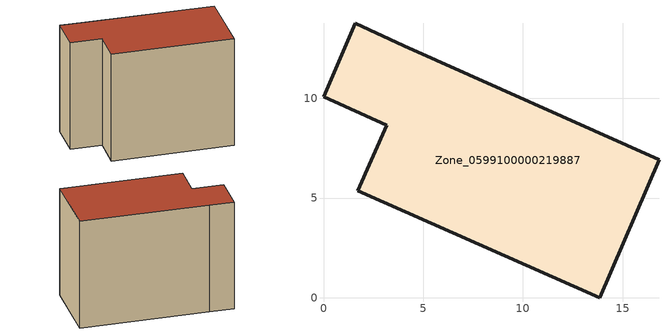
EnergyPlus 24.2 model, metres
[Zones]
Zone_0599100000219887
 floor ground (C_G): 16.83,6.93 13.85,0 1.71,5.37 3.16,8.66 0,10.07 1.58,13.77 4.03,12.65 z0
 wall outside (C_F): 0,10.07 3.16,8.66 1.71,5.37 13.85,0 16.83,6.93 4.03,12.65 1.58,13.77 0,10.07 z0:12.65
 roof outside (C_R): 1.71,5.37 13.85,0 16.83,6.93 4.03,12.65 1.58,13.77 0,10.07 3.16,8.66 z12.65
[BUILDING]
Pand.0599100000219887: North Axis=0; Terrain=City; Loads Convergence Tolerance Value=0.04; Temperature Convergence Tolerance Value=0.4; Solar Distribution=FullExterior; Maximum Number of Warmup Days=25; Minimum Number of Warmup Days=1
[Site:Location]
Rotterdam.The.Hague.AP_ZH_NLD Design_Conditions: Latitude=51.96; Longitude=4.45; Time Zone=1; Elevation=-4.5
[SITE:GROUNDTEMPERATURE:BUILDINGSURFACE]
18, 18, 18, 18, 18, 18, 18, 18, 18, 18, 18, 18
[MATERIAL] Thermal Absorptance=0.9; Solar Absorptance=0.7; Visible Absorptance=0.7
Name | Roughness | Thickness | Conductivity | Density | Specific Heat
G.TI.1946 | MediumSmooth | 0.15 | 1 | 540 | 1210
F.TI.1946 | Rough | 0.3 | 0.857143 | 1920 | 840
R.TI.1946 | MediumRough | 0.2 | 0.1 | 1500 | 1000
[CONSTRUCTION]
C_G: G.TI.1946
C_F: F.TI.1946
C_R: R.TI.1946
[ZONE]
Zone_0599100000219887: Type=1; Multiplier=1; Ceiling Height=Autocalculate; Volume=Autocalculate; Floor Area=autocalculate; Part of Total Floor Area=Yes
[ZONEINFILTRATION:DESIGNFLOWRATE]
Infil_Zone_0599100000219887: Zone or ZoneList or Space or SpaceList=Zone_0599100000219887; Schedule=AlwaysOn; Design Flow Rate Calculation Method=Flow/Area; Flow Rate per Floor Area=0.003; Constant Term Coefficient=1; Temperature Term Coefficient=0; Velocity Term Coefficient=0; Velocity Squared Term Coefficient=0
[HVACTEMPLATE:ZONE:IDEALLOADSAIRSYSTEM]
Zone_0599100000219887: Maximum Heating Supply Air Temperature=50; Minimum Cooling Supply Air Temperature=13; Maximum Heating Supply Air Humidity Ratio=0.0156; Minimum Cooling Supply Air Humidity Ratio=0.0077; Heating Limit=NoLimit; Cooling Limit=NoLimit; Dehumidification Control Type=ConstantSensibleHeatRatio; Cooling Sensible Heat Ratio=0.7; Dehumidification Setpoint=60; Humidification Control Type=None; Humidification Setpoint=30; Outdoor Air Method=None; Outdoor Air Flow Rate per Person=0.00944; Outdoor Air Flow Rate per Zone Floor Area=0; Outdoor Air Flow Rate per Zone=0; Demand Controlled Ventilation Type=None; Outdoor Air Economizer Type=NoEconomizer; Heat Recovery Type=None; Sensible Heat Recovery Effectiveness=0.7; Latent Heat Recovery Effectiveness=0.65
[ZONECONTROL:THERMOSTAT]
ThermostatControl_Zone_0599100000219887: Zone or ZoneList=Zone_0599100000219887; Control Type Schedule=DualSetpointControlType; Control 1=Thermostat_Zone_0599100000219887; Temperature Difference Between Cutout And Setpoint=0
[THERMOSTATSETPOINT:DUALSETPOINT]
Thermostat_Zone_0599100000219887: Heating Setpoint Temperature Schedule=HeatingSetpoint_Zone_0599100000219887; Cooling Setpoint Temperature Schedule=CoolingSetpoint_Zone_0599100000219887
[SCHEDULE:COMPACT]
HeatingSetpoint_Zone_0599100000219887: Through: 12/31, For: AllDays, Until: 24:00, 21
CoolingSetpoint_Zone_0599100000219887: Through: 12/31, For: AllDays, Until: 24:00, 24
DualSetpointControlType: Through: 12/31, For: AllDays, Until: 24:00, 4
AlwaysOn: Through: 12/31, For: AllDays, Until: 24:00, 1
